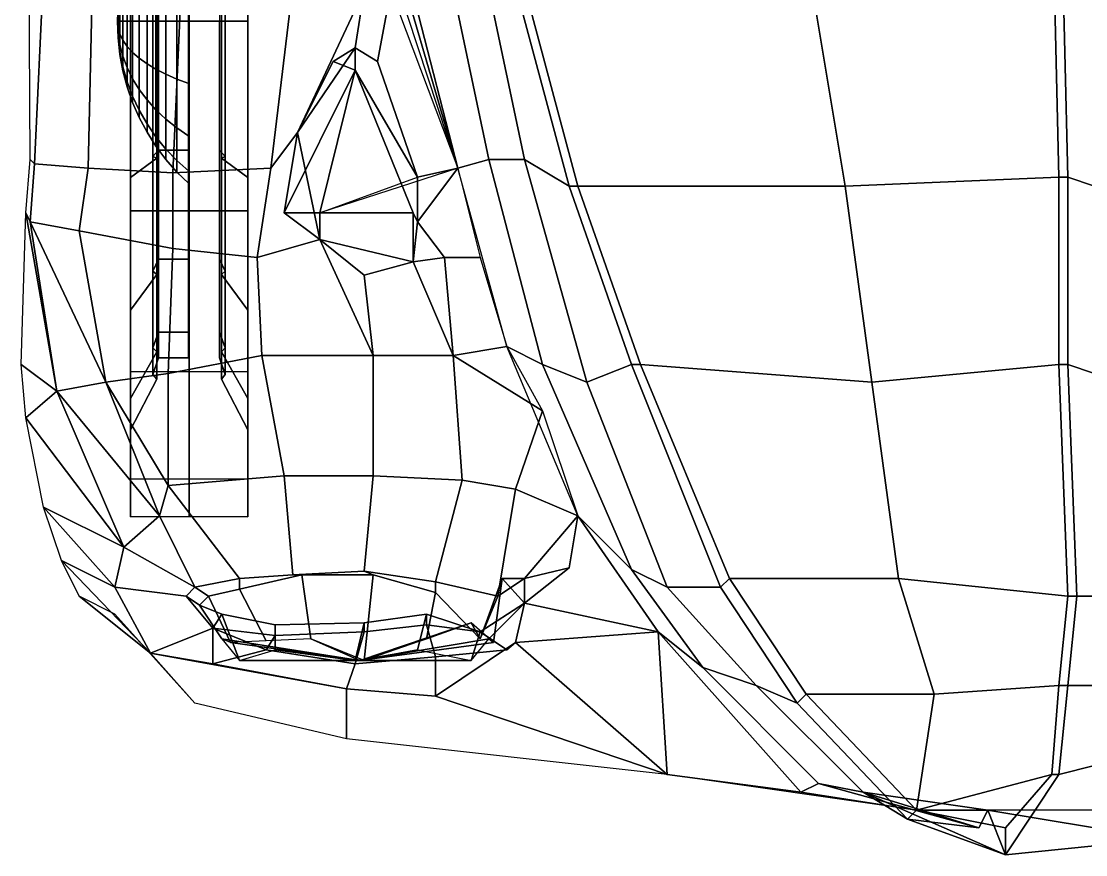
# Model space of a CAD drawing. Extents: x -29 to 31, y -38 to 119.
# Drawn here: x -29.31 to 0.57, y -37.54 to -14.17 of the extents above; entities that cross this region are included whole.
import ezdxf

# ---------------------------------------------------------------- set-up
doc = ezdxf.new("R2010")
doc.units = 0
doc.header["$MEASUREMENT"] = 0
for name, color, linetype in [('FRONTFENDER', 7, 'CONTINUOUS'), ('FRONTSIDE', 7, 'CONTINUOUS'), ('HEADLIGHT', 7, 'CONTINUOUS'), ('HOOD', 7, 'CONTINUOUS'), ('TIRES', 7, 'CONTINUOUS')]:
    doc.layers.add(name, color=color, linetype=linetype)

msp = doc.modelspace()

# ---------------------------------------------------------------- linework, layer by layer
at = {"layer": 'FRONTFENDER', "color": 1, "linetype": 'Continuous'}
for points in [[(-28.931, -18.167, -7.192), (-29.056, -18.042, -8.692), (-29.083, -12.963, -8.067), (-28.681, -12.792, -6.567)], [(-27.431, -18.292, -5.692), (-28.931, -18.167, -7.192), (-28.681, -12.792, -6.567), (-27.306, -12.917, -5.192)], [(-25.056, -18.417, -4.442), (-27.431, -18.292, -5.692), (-27.306, -12.917, -5.192), (-24.806, -13.042, -4.317)], [(-22.306, -18.292, -3.817), (-25.056, -18.417, -4.442), (-24.806, -13.042, -4.317), (-21.681, -13.167, -3.567)], [(-21.556, -17.292, -3.817), (-22.306, -18.292, -3.817), (-21.681, -13.167, -3.567), (-19.681, -13.292, -3.442)], [(-21.556, -17.292, -3.817), (-19.681, -13.292, -3.442), (-19.931, -14.917, -3.692)], [(-19.306, -15.292, -3.692), (-19.931, -14.917, -3.692), (-19.681, -13.292, -3.442), (-18.931, -13.292, -3.317)], [(-17.056, -18.292, -3.817), (-18.181, -18.542, -3.692), (-19.306, -15.292, -3.692), (-18.931, -13.292, -3.317)], [(-21.556, -17.292, -3.817), (-19.931, -14.917, -3.692), (-20.556, -15.292, -3.567)], [(-19.931, -15.542, -3.192), (-20.556, -15.292, -3.567), (-19.931, -14.917, -3.692)], [(-18.181, -18.542, -3.692), (-19.931, -15.542, -3.192), (-19.931, -14.917, -3.692), (-19.306, -15.292, -3.692)], [(-19.931, -15.542, -3.192), (-21.931, -19.542, -4.317), (-21.556, -17.292, -3.817), (-20.556, -15.292, -3.567)], [(-20.931, -19.542, -2.442), (-21.931, -19.542, -4.317), (-19.931, -15.542, -3.192)], [(-18.306, -19.542, -2.442), (-20.931, -19.542, -2.442), (-19.931, -15.542, -3.192)], [(-18.181, -19.792, -3.942), (-18.306, -19.542, -2.442), (-19.931, -15.542, -3.192), (-18.181, -18.542, -3.692)], [(-20.931, -20.292, -4.442), (-22.681, -20.792, -4.442), (-22.306, -18.292, -3.817), (-21.556, -17.292, -3.817)], [(-20.931, -20.292, -4.442), (-21.556, -17.292, -3.817), (-21.931, -19.542, -4.317)], [(-29.056, -19.792, -8.192), (-29.181, -19.542, -9.567), (-29.056, -18.042, -8.692), (-28.931, -18.167, -7.192)], [(-27.681, -20.042, -6.817), (-29.056, -19.792, -8.192), (-28.931, -18.167, -7.192), (-27.431, -18.292, -5.692)], [(-25.056, -20.542, -5.442), (-27.681, -20.042, -6.817), (-27.431, -18.292, -5.692), (-25.056, -18.417, -4.442)], [(-22.681, -20.792, -4.442), (-25.056, -20.542, -5.442), (-25.056, -18.417, -4.442), (-22.306, -18.292, -3.817)], [(-17.056, -18.292, -3.817), (-20.931, -19.542, -2.442), (-18.181, -18.542, -3.692)], [(-17.056, -18.292, -3.817), (-16.431, -20.792, -4.567), (-17.431, -20.792, -4.442), (-18.181, -19.792, -3.942)], [(-17.056, -18.292, -3.817), (-18.181, -19.792, -3.942), (-18.181, -18.542, -3.692)], [(-28.306, -24.542, -9.817), (-29.306, -23.792, -11.567), (-29.181, -19.542, -9.567)], [(-28.306, -24.542, -9.817), (-29.181, -19.542, -9.567), (-29.056, -19.792, -8.192)], [(-20.931, -20.292, -4.442), (-21.931, -19.542, -4.317), (-20.931, -19.542, -2.442)], [(-18.181, -19.792, -3.942), (-18.306, -20.917, -4.192), (-18.306, -19.542, -2.442)], [(-26.931, -24.292, -7.942), (-28.306, -24.542, -9.817), (-29.056, -19.792, -8.192)], [(-26.931, -24.292, -7.942), (-29.056, -19.792, -8.192), (-27.681, -20.042, -6.817)], [(-17.431, -20.792, -4.442), (-18.306, -20.917, -4.192), (-18.181, -19.792, -3.942)], [(-25.181, -24.042, -6.442), (-26.931, -24.292, -7.942), (-27.681, -20.042, -6.817), (-25.056, -20.542, -5.442)], [(-19.431, -23.542, -4.567), (-22.556, -23.542, -4.817), (-22.681, -20.792, -4.442), (-20.931, -20.292, -4.442)], [(-19.431, -23.542, -4.567), (-20.931, -20.292, -4.442), (-19.681, -21.292, -4.192)], [(-20.931, -20.292, -4.442), (-18.306, -20.917, -4.192), (-19.681, -21.292, -4.192)], [(-22.556, -23.542, -4.817), (-25.181, -24.042, -6.442), (-25.056, -20.542, -5.442), (-22.681, -20.792, -4.442)], [(-17.181, -23.542, -4.942), (-18.306, -20.917, -4.192), (-17.431, -20.792, -4.442)], [(-15.681, -23.292, -5.192), (-17.181, -23.542, -4.942), (-17.431, -20.792, -4.442), (-16.431, -20.792, -4.567)], [(-17.181, -23.542, -4.942), (-19.431, -23.542, -4.567), (-19.681, -21.292, -4.192), (-18.306, -20.917, -4.192)], [(-14.681, -25.092, -6.692), (-17.181, -23.542, -4.942), (-15.681, -23.292, -5.192)], [(-21.931, -26.917, -6.192), (-25.181, -27.192, -7.567), (-25.181, -24.042, -6.442), (-22.556, -23.542, -4.817)], [(-19.431, -26.917, -5.692), (-21.931, -26.917, -6.192), (-22.556, -23.542, -4.817), (-19.431, -23.542, -4.567)], [(-16.931, -27.042, -6.192), (-19.431, -26.917, -5.692), (-19.431, -23.542, -4.567), (-17.181, -23.542, -4.942)], [(-14.681, -25.092, -6.692), (-15.431, -27.292, -7.692), (-16.931, -27.042, -6.192), (-17.181, -23.542, -4.942)], [(-29.181, -25.292, -13.692), (-29.306, -23.792, -11.567), (-28.306, -24.542, -9.817)], [(-25.181, -27.192, -7.567), (-26.931, -24.292, -7.942), (-25.181, -24.042, -6.442)], [(-25.431, -28.042, -9.442), (-28.306, -24.542, -9.817), (-26.931, -24.292, -7.942)], [(-25.181, -27.192, -7.567), (-25.431, -28.042, -9.442), (-26.931, -24.292, -7.942)], [(-26.431, -28.917, -12.192), (-29.181, -25.292, -13.692), (-28.306, -24.542, -9.817)], [(-25.431, -28.042, -9.442), (-26.431, -28.917, -12.192), (-28.306, -24.542, -9.817)], [(-13.681, -28.042, -9.442), (-15.431, -27.292, -7.692), (-14.681, -25.092, -6.692)], [(-26.431, -28.917, -12.192), (-28.681, -27.792, -16.942), (-29.181, -25.292, -13.692)], [(-21.681, -29.692, -7.067), (-23.181, -29.792, -8.442), (-25.181, -27.192, -7.567), (-21.931, -26.917, -6.192)], [(-19.681, -29.592, -6.817), (-21.681, -29.692, -7.067), (-21.931, -26.917, -6.192), (-19.431, -26.917, -5.692)], [(-17.681, -29.892, -7.192), (-19.681, -29.592, -6.817), (-19.431, -26.917, -5.692), (-16.931, -27.042, -6.192)], [(-17.681, -29.892, -7.192), (-16.931, -27.042, -6.192), (-15.431, -27.292, -7.692), (-15.931, -30.292, -8.317)], [(-23.181, -29.792, -8.442), (-24.431, -30.042, -10.317), (-25.431, -28.042, -9.442), (-25.181, -27.192, -7.567)], [(-15.931, -30.292, -8.317), (-15.431, -27.292, -7.692), (-13.681, -28.042, -9.442), (-15.181, -29.792, -10.192)], [(-26.681, -30.042, -15.067), (-28.181, -29.292, -18.692), (-28.681, -27.792, -16.942)], [(-26.681, -30.042, -15.067), (-28.681, -27.792, -16.942), (-26.431, -28.917, -12.192)], [(-24.431, -30.042, -10.317), (-26.431, -28.917, -12.192), (-25.431, -28.042, -9.442)], [(-13.931, -29.492, -10.817), (-15.181, -29.792, -10.192), (-13.681, -28.042, -9.442)], [(-11.431, -31.292, -13.942), (-15.181, -30.492, -12.317), (-13.931, -29.492, -10.817), (-13.681, -28.042, -9.442)], [(-24.431, -30.042, -10.317), (-24.681, -30.292, -12.442), (-26.681, -30.042, -15.067), (-26.431, -28.917, -12.192)], [(-25.681, -31.892, -16.692), (-27.681, -30.292, -19.442), (-28.181, -29.292, -18.692)], [(-25.681, -31.892, -16.692), (-28.181, -29.292, -18.692), (-26.681, -30.042, -15.067)], [(-13.931, -29.492, -10.817), (-15.181, -30.492, -12.317), (-15.181, -29.792, -10.192)], [(-24.056, -30.292, -10.192), (-24.431, -30.042, -10.317), (-23.181, -29.792, -8.442), (-23.181, -30.092, -8.442)], [(-23.181, -30.092, -8.442), (-23.181, -29.792, -8.442), (-21.681, -29.692, -7.067), (-21.431, -29.692, -7.442)], [(-21.431, -29.692, -7.442), (-21.181, -31.492, -7.942), (-22.431, -31.542, -8.692), (-23.181, -30.092, -8.442)], [(-19.431, -29.692, -6.942), (-21.431, -29.692, -7.442), (-21.681, -29.692, -7.067), (-19.681, -29.592, -6.817)], [(-19.431, -29.692, -6.942), (-19.681, -32.092, -7.442), (-21.181, -31.492, -7.942), (-21.431, -29.692, -7.442)], [(-17.681, -30.192, -7.442), (-19.431, -29.692, -6.942), (-19.681, -29.592, -6.817), (-17.681, -29.892, -7.192)], [(-17.681, -30.192, -7.442), (-17.931, -31.492, -7.692), (-19.681, -32.092, -7.442), (-19.431, -29.692, -6.942)], [(-15.806, -29.792, -10.192), (-16.056, -31.592, -10.192), (-16.681, -31.042, -8.692), (-16.431, -31.492, -8.692)], [(-15.806, -29.792, -10.192), (-16.431, -31.492, -8.692), (-15.931, -30.292, -8.317), (-15.181, -29.792, -10.192)], [(-15.181, -30.492, -12.192), (-16.181, -31.492, -11.817), (-16.056, -31.592, -10.192), (-15.806, -29.792, -10.192)], [(-15.181, -29.792, -10.192), (-15.181, -30.492, -12.317), (-15.181, -30.492, -12.192), (-15.806, -29.792, -10.192)], [(-25.681, -31.892, -16.692), (-26.681, -30.042, -15.067), (-24.681, -30.292, -12.442), (-23.931, -31.192, -14.317)], [(-24.056, -30.292, -10.192), (-24.306, -30.542, -12.192), (-24.681, -30.292, -12.442), (-24.431, -30.042, -10.317)], [(-23.181, -30.092, -8.442), (-22.431, -31.542, -8.692), (-23.431, -31.592, -10.317), (-24.056, -30.292, -10.192)], [(-16.431, -31.492, -8.692), (-17.681, -30.192, -7.442), (-17.681, -29.892, -7.192), (-15.931, -30.292, -8.317)], [(-24.431, -33.292, -21.692), (-26.681, -30.792, -20.692), (-27.681, -30.292, -19.442), (-25.681, -31.892, -16.692)], [(-23.931, -31.192, -14.317), (-24.681, -30.292, -12.442), (-24.306, -30.542, -12.192), (-23.681, -30.792, -13.817)], [(-24.056, -30.292, -10.192), (-23.431, -31.592, -10.317), (-23.681, -31.492, -12.317), (-24.306, -30.542, -12.192)], [(-16.431, -31.492, -8.692), (-16.681, -31.042, -8.692), (-17.931, -31.492, -7.692), (-17.681, -30.192, -7.442)], [(-24.306, -30.542, -12.192), (-23.681, -31.492, -12.317), (-23.181, -32.092, -13.942), (-23.681, -30.792, -13.817)], [(-16.431, -31.292, -14.317), (-16.681, -32.092, -13.817), (-16.181, -31.492, -11.817), (-15.181, -30.492, -12.192)], [(-15.181, -30.492, -12.317), (-15.431, -31.592, -14.192), (-15.681, -31.792, -14.192), (-16.431, -31.292, -14.192)], [(-16.431, -31.292, -14.192), (-16.431, -31.292, -14.317), (-15.181, -30.492, -12.192), (-15.181, -30.492, -12.317)], [(-11.431, -31.292, -13.942), (-15.431, -31.592, -14.192), (-15.181, -30.492, -12.317)], [(-22.181, -31.392, -15.567), (-23.931, -31.192, -14.317), (-23.681, -30.792, -13.817), (-22.181, -31.092, -15.317)], [(-23.681, -30.792, -13.817), (-23.181, -32.092, -13.942), (-22.181, -31.792, -15.192), (-22.181, -31.092, -15.317)], [(-19.681, -31.292, -16.192), (-22.181, -31.392, -15.567), (-22.181, -31.092, -15.317), (-19.681, -31.042, -16.067)], [(-22.181, -31.092, -15.317), (-22.181, -31.792, -15.192), (-19.931, -32.092, -16.192), (-19.681, -31.042, -16.067)], [(-19.681, -31.042, -16.067), (-19.931, -32.092, -16.192), (-18.181, -31.792, -15.192), (-17.931, -30.792, -15.442)], [(-19.681, -31.292, -16.192), (-19.681, -31.042, -16.067), (-17.931, -30.792, -15.442), (-17.931, -31.092, -15.692)], [(-17.931, -30.792, -15.442), (-18.181, -31.792, -15.192), (-16.681, -32.092, -13.817), (-16.431, -31.292, -14.317)], [(-16.431, -31.292, -14.192), (-17.931, -31.092, -15.692), (-17.931, -30.792, -15.442), (-16.431, -31.292, -14.317)], [(-23.931, -32.192, -15.817), (-25.681, -31.892, -16.692), (-23.931, -31.192, -14.317)], [(-23.931, -32.192, -15.817), (-23.931, -31.192, -14.317), (-22.431, -31.792, -15.692)], [(-22.431, -31.792, -15.692), (-23.931, -31.192, -14.317), (-22.181, -31.392, -15.567)], [(-19.931, -32.192, -16.192), (-22.431, -31.792, -15.692), (-22.181, -31.392, -15.567), (-19.681, -31.292, -16.192)], [(-19.931, -32.192, -16.192), (-19.681, -31.292, -16.192), (-17.931, -31.092, -15.692), (-17.681, -31.992, -15.692)], [(-15.681, -31.792, -14.192), (-17.681, -31.992, -15.692), (-17.931, -31.092, -15.692), (-16.431, -31.292, -14.192)], [(-11.181, -35.292, -23.192), (-15.431, -31.592, -14.192), (-11.431, -31.292, -13.942)], [(-11.181, -35.292, -23.192), (-11.431, -31.292, -13.942), (-7.431, -35.792, -19.442)], [(-11.181, -35.292, -23.192), (-17.681, -33.092, -16.442), (-15.431, -31.592, -14.192)], [(-15.431, -31.592, -14.192), (-17.681, -33.092, -16.442), (-17.681, -31.992, -15.692), (-15.681, -31.792, -14.192)], [(-20.181, -34.292, -22.817), (-24.431, -33.292, -21.692), (-25.681, -31.892, -16.692), (-20.181, -32.892, -16.442)], [(-20.181, -32.892, -16.442), (-25.681, -31.892, -16.692), (-23.931, -32.192, -15.817)], [(-20.181, -32.892, -16.442), (-23.931, -32.192, -15.817), (-22.431, -31.792, -15.692), (-19.931, -32.192, -16.192)], [(-17.681, -33.092, -16.442), (-20.181, -32.892, -16.442), (-19.931, -32.192, -16.192), (-17.681, -31.992, -15.692)], [(-11.181, -35.292, -23.192), (-20.181, -34.292, -22.817), (-20.181, -32.892, -16.442), (-17.681, -33.092, -16.442)], [(-11.181, -35.292, -23.192), (-7.431, -35.792, -19.442), (-4.181, -36.292, -22.692)]]:
    msp.add_3dface(points, dxfattribs=at)
at = {"layer": 'FRONTFENDER', "color": 2, "linetype": 'Continuous'}
msp.add_3dface([(-20.931, -20.292, -4.442), (-20.931, -19.542, -2.442), (-18.306, -19.542, -2.442), (-18.306, -20.917, -4.192)], dxfattribs=at)
at = {"layer": 'FRONTSIDE', "color": 1, "linetype": 'Continuous'}
for points in [[(-19.681, -9.292, -2.692), (-17.056, -18.292, -3.817), (-20.431, -8.042, -3.817)], [(-19.431, -9.042, -1.692), (-17.056, -18.292, -3.817), (-19.681, -9.292, -2.692)]]:
    msp.add_3dface(points, dxfattribs=at)
at = {"layer": 'HEADLIGHT', "color": 245, "linetype": 'Continuous'}
for points in [[(-16.681, -31.042, -8.692), (-19.806, -32.092, -11.817), (-17.931, -31.492, -7.692)], [(-19.806, -32.092, -11.817), (-19.681, -32.092, -7.442), (-21.181, -31.492, -7.942)], [(-19.806, -32.092, -11.817), (-17.931, -31.492, -7.692), (-19.681, -32.092, -7.442)]]:
    msp.add_3dface(points, dxfattribs=at)
at = {"layer": 'HEADLIGHT', "color": 53, "linetype": 'Continuous'}
for points in [[(-19.806, -32.092, -11.817), (-16.056, -31.592, -10.192), (-16.681, -31.042, -8.692)], [(-19.806, -32.092, -11.817), (-16.681, -31.042, -8.692), (-17.931, -31.492, -7.692)], [(-19.806, -32.092, -11.817), (-23.431, -31.592, -10.317), (-23.681, -31.492, -12.317)], [(-19.806, -32.092, -11.817), (-23.681, -31.492, -12.317), (-23.181, -32.092, -13.942)], [(-19.806, -32.092, -11.817), (-21.181, -31.492, -7.942), (-22.431, -31.542, -8.692), (-23.431, -31.592, -10.317)], [(-19.806, -32.092, -11.817), (-16.681, -32.092, -13.817), (-16.181, -31.492, -11.817)], [(-19.806, -32.092, -11.817), (-16.181, -31.492, -11.817), (-16.056, -31.592, -10.192)], [(-19.806, -32.092, -11.817), (-23.181, -32.092, -13.942), (-22.181, -31.792, -15.192)], [(-19.806, -32.092, -11.817), (-22.181, -31.792, -15.192), (-19.931, -32.092, -16.192)], [(-19.806, -32.092, -11.817), (-19.931, -32.092, -16.192), (-18.181, -31.792, -15.192)], [(-19.806, -32.092, -11.817), (-18.181, -31.792, -15.192), (-16.681, -32.092, -13.817)]]:
    msp.add_3dface(points, dxfattribs=at)
at = {"layer": 'HOOD', "color": 1, "linetype": 'Continuous'}
for points in [[(-7.931, -8.292, 3.558), (-0.431, -8.042, 3.808), (-0.181, -18.542, 0.558), (-6.181, -18.792, 0.808)], [(-0.431, -8.042, 3.808), (-0.181, -8.042, 4.308), (0.069, -18.542, 1.058), (-0.181, -18.542, 0.558)], [(-0.181, -8.042, 4.308), (0.819, -8.042, 4.058), (0.819, -18.792, 1.558), (0.069, -18.542, 1.058)], [(-13.681, -18.792, -0.692), (-16.431, -8.542, 1.558), (-7.931, -8.292, 3.558), (-6.181, -18.792, 0.808)], [(-16.181, -18.042, -1.442), (-17.056, -18.292, -3.817), (-19.431, -9.042, -1.692), (-18.181, -8.542, 0.558)], [(-15.181, -18.042, -0.692), (-16.181, -18.042, -1.442), (-18.181, -8.542, 0.558), (-17.181, -8.542, 1.558)], [(-15.181, -18.042, -0.692), (-17.181, -8.542, 1.558), (-16.681, -8.542, 2.058), (-13.931, -18.792, -0.192)], [(-13.681, -18.792, -0.692), (-13.931, -18.792, -0.192), (-16.681, -8.542, 2.058), (-16.431, -8.542, 1.558)], [(-14.681, -23.792, -4.192), (-15.681, -23.292, -5.192), (-17.056, -18.292, -3.817), (-16.181, -18.042, -1.442)], [(-13.431, -24.292, -3.192), (-14.681, -23.792, -4.192), (-16.181, -18.042, -1.442), (-15.181, -18.042, -0.692)], [(-13.431, -24.292, -3.192), (-15.181, -18.042, -0.692), (-13.931, -18.792, -0.192), (-12.181, -23.792, -2.942)], [(-11.931, -23.792, -3.442), (-12.181, -23.792, -2.942), (-13.931, -18.792, -0.192), (-13.681, -18.792, -0.692)], [(-11.931, -23.792, -3.442), (-13.681, -18.792, -0.692), (-6.181, -18.792, 0.808), (-5.431, -24.292, -1.692)], [(-6.181, -18.792, 0.808), (-0.181, -18.542, 0.558), (-0.181, -23.792, -1.692), (-5.431, -24.292, -1.692)], [(-0.181, -18.542, 0.558), (0.069, -18.542, 1.058), (0.069, -23.792, -1.192), (-0.181, -23.792, -1.692)], [(0.069, -18.542, 1.058), (0.819, -18.792, 1.558), (0.819, -24.042, -0.942), (0.069, -23.792, -1.192)], [(-12.181, -29.542, -8.692), (-13.681, -28.042, -9.442), (-15.681, -23.292, -5.192), (-14.681, -23.792, -4.192)], [(-11.181, -30.042, -7.692), (-12.181, -29.542, -8.692), (-14.681, -23.792, -4.192), (-13.431, -24.292, -3.192)], [(-11.181, -30.042, -7.692), (-13.431, -24.292, -3.192), (-12.181, -23.792, -2.942), (-9.681, -30.042, -6.692)], [(-9.431, -29.792, -7.192), (-9.681, -30.042, -6.692), (-12.181, -23.792, -2.942), (-11.931, -23.792, -3.442)], [(-9.431, -29.792, -7.192), (-11.931, -23.792, -3.442), (-5.431, -24.292, -1.692), (-4.681, -29.792, -5.942)], [(-5.431, -24.292, -1.692), (-0.181, -23.792, -1.692), (0.069, -30.292, -6.442), (-4.681, -29.792, -5.942)], [(-0.181, -23.792, -1.692), (0.069, -23.792, -1.192), (0.319, -30.292, -5.942), (0.069, -30.292, -6.442)], [(0.069, -23.792, -1.192), (0.819, -24.042, -0.942), (0.819, -30.292, -5.942), (0.319, -30.292, -5.942)], [(-10.181, -32.292, -11.692), (-11.431, -31.292, -13.942), (-13.681, -28.042, -9.442), (-12.181, -29.542, -8.692)], [(-8.681, -32.792, -11.192), (-10.181, -32.292, -11.692), (-12.181, -29.542, -8.692), (-11.181, -30.042, -7.692)], [(-7.281, -33.042, -11.192), (-7.531, -33.292, -10.692), (-9.681, -30.042, -6.692), (-9.431, -29.792, -7.192)], [(-7.281, -33.042, -11.192), (-9.431, -29.792, -7.192), (-4.681, -29.792, -5.942), (-3.681, -33.042, -9.692)], [(-4.681, -29.792, -5.942), (0.069, -30.292, -6.442), (-0.181, -32.792, -9.192), (-3.681, -33.042, -9.692)], [(-8.681, -32.792, -11.192), (-11.181, -30.042, -7.692), (-9.681, -30.042, -6.692), (-7.531, -33.292, -10.692)], [(0.069, -30.292, -6.442), (0.319, -30.292, -5.942), (0.069, -32.792, -8.692), (-0.181, -32.792, -9.192)], [(0.319, -30.292, -5.942), (0.819, -30.292, -5.942), (0.819, -32.792, -8.942), (0.069, -32.792, -8.692)], [(-6.931, -35.542, -18.192), (-7.431, -35.792, -19.442), (-11.431, -31.292, -13.942), (-10.181, -32.292, -11.692)], [(-5.681, -35.792, -16.942), (-6.931, -35.542, -18.192), (-10.181, -32.292, -11.692), (-8.681, -32.792, -11.192)], [(-5.681, -35.792, -16.942), (-8.681, -32.792, -11.192), (-7.531, -33.292, -10.692), (-4.431, -36.542, -15.442)], [(-3.681, -33.042, -9.692), (-0.181, -32.792, -9.192), (-0.381, -35.292, -13.442), (-4.181, -36.292, -15.942)], [(-0.181, -32.792, -9.192), (0.069, -32.792, -8.692), (-0.181, -35.292, -12.942), (-0.381, -35.292, -13.442)], [(0.069, -32.792, -8.692), (0.819, -32.792, -8.942), (0.819, -35.042, -13.192), (-0.181, -35.292, -12.942)], [(-4.181, -36.292, -15.942), (-4.431, -36.542, -15.442), (-7.531, -33.292, -10.692), (-7.281, -33.042, -11.192)], [(-3.681, -33.042, -9.692), (-4.181, -36.292, -15.942), (-7.281, -33.042, -11.192)], [(-0.181, -35.292, -12.942), (0.819, -35.042, -13.192), (0.819, -37.292, -19.442), (-1.681, -37.542, -16.692)], [(-6.931, -35.542, -18.192), (-2.431, -36.792, -21.442), (-4.181, -36.292, -22.692), (-7.431, -35.792, -19.442)], [(-6.931, -35.542, -18.192), (-5.681, -35.792, -16.942), (-2.431, -36.792, -21.442)], [(-0.381, -35.292, -13.442), (-1.681, -36.792, -17.192), (-4.181, -36.292, -15.942)], [(-0.381, -35.292, -13.442), (-0.181, -35.292, -12.942), (-1.681, -37.542, -16.692), (-1.681, -36.792, -17.192)], [(-5.681, -35.792, -16.942), (-4.431, -36.542, -15.442), (-2.431, -36.792, -21.442)], [(-1.681, -37.542, -16.692), (-2.181, -36.292, -18.692), (-5.681, -35.792, -16.942)], [(-1.681, -37.542, -16.692), (-5.681, -35.792, -16.942), (-4.431, -36.542, -15.442)], [(-5.681, -35.792, -16.942), (-2.181, -36.292, -18.692), (-2.431, -36.792, -21.442)], [(-4.431, -36.542, -15.442), (-1.681, -37.542, -16.692), (-2.181, -36.292, -18.692), (-2.431, -36.792, -21.442)], [(-1.681, -36.792, -17.192), (-1.681, -37.542, -16.692), (-4.431, -36.542, -15.442), (-4.181, -36.292, -15.942)], [(-2.181, -36.292, -18.692), (0.819, -36.792, -21.942), (0.819, -36.292, -23.192), (-4.181, -36.292, -22.692)], [(-2.181, -36.292, -18.692), (-4.181, -36.292, -22.692), (-2.431, -36.792, -21.442)], [(-1.681, -37.542, -16.692), (0.819, -37.292, -19.442), (0.819, -36.792, -21.942), (-2.181, -36.292, -18.692)]]:
    msp.add_3dface(points, dxfattribs=at)
at = {"layer": 'TIRES', "color": 245, "linetype": 'Continuous'}
for points in [[(-26.241, -9.786, -12.111), (-26.241, -8.85, -9.852), (-26.241, -14.169, -8.794), (-26.241, -14.169, -11.239)], [(-26.241, -8.85, -9.852), (-24.597, -8.854, -9.862), (-24.597, -14.169, -8.805), (-26.241, -14.169, -8.794)], [(-24.597, -8.854, -9.862), (-22.952, -8.85, -9.852), (-22.952, -14.169, -8.794), (-24.597, -14.169, -8.805)], [(-22.952, -8.85, -9.852), (-22.952, -9.786, -12.111), (-22.952, -14.169, -11.239), (-22.952, -14.169, -8.794)], [(-25.504, -10.328, -13.42), (-26.241, -9.786, -12.111), (-26.241, -14.169, -11.239), (-25.504, -14.169, -12.656)], [(-22.952, -9.786, -12.111), (-23.689, -10.328, -13.42), (-23.689, -14.169, -12.656), (-22.952, -14.169, -11.239)], [(-25.504, -14.169, -12.656), (-26.241, -14.169, -11.239), (-26.241, -18.552, -12.111), (-25.504, -18.01, -13.42)], [(-26.241, -14.169, -11.239), (-26.241, -14.169, -8.794), (-26.241, -19.487, -9.852), (-26.241, -18.552, -12.111)], [(-26.241, -14.169, -8.794), (-24.597, -14.169, -8.805), (-24.597, -19.483, -9.862), (-26.241, -19.487, -9.852)], [(-25.504, -18.01, -31.965), (-26.241, -18.552, -33.274), (-26.241, -14.169, -34.146), (-25.504, -14.169, -32.729)], [(-26.241, -18.552, -33.274), (-26.241, -19.487, -35.533), (-26.241, -14.169, -36.591), (-26.241, -14.169, -34.146)], [(-26.241, -19.487, -35.533), (-24.597, -19.483, -35.523), (-24.597, -14.169, -36.58), (-26.241, -14.169, -36.591)], [(-24.597, -14.169, -8.805), (-22.952, -14.169, -8.794), (-22.952, -19.487, -9.852), (-24.597, -19.483, -9.862)], [(-24.597, -19.483, -35.523), (-22.952, -19.487, -35.533), (-22.952, -14.169, -36.591), (-24.597, -14.169, -36.58)], [(-22.952, -14.169, -11.239), (-23.689, -14.169, -12.656), (-23.689, -18.01, -13.42), (-22.952, -18.552, -12.111)], [(-22.952, -18.552, -33.274), (-23.689, -18.01, -31.965), (-23.689, -14.169, -32.729), (-22.952, -14.169, -34.146)], [(-22.952, -14.169, -8.794), (-22.952, -14.169, -11.239), (-22.952, -18.552, -12.111), (-22.952, -19.487, -9.852)], [(-22.952, -19.487, -35.533), (-22.952, -18.552, -33.274), (-22.952, -14.169, -34.146), (-22.952, -14.169, -36.591)], [(-25.504, -18.01, -13.42), (-26.241, -18.552, -12.111), (-26.241, -22.267, -14.594), (-25.504, -21.266, -15.596)], [(-25.504, -21.266, -29.789), (-26.241, -22.267, -30.791), (-26.241, -18.552, -33.274), (-25.504, -18.01, -31.965)], [(-22.952, -18.552, -12.111), (-23.689, -18.01, -13.42), (-23.689, -21.266, -15.596), (-22.952, -22.267, -14.594)], [(-22.952, -22.267, -30.791), (-23.689, -21.266, -29.789), (-23.689, -18.01, -31.965), (-22.952, -18.552, -33.274)], [(-26.241, -18.552, -12.111), (-26.241, -19.487, -9.852), (-26.241, -23.996, -12.865), (-26.241, -22.267, -14.594)], [(-26.241, -22.267, -30.791), (-26.241, -23.996, -32.52), (-26.241, -19.487, -35.533), (-26.241, -18.552, -33.274)], [(-22.952, -19.487, -9.852), (-22.952, -18.552, -12.111), (-22.952, -22.267, -14.594), (-22.952, -23.996, -12.865)], [(-22.952, -23.996, -32.52), (-22.952, -22.267, -30.791), (-22.952, -18.552, -33.274), (-22.952, -19.487, -35.533)], [(-26.241, -19.487, -9.852), (-24.597, -19.483, -9.862), (-24.597, -23.989, -12.872), (-26.241, -23.996, -12.865)], [(-26.241, -23.996, -32.52), (-24.597, -23.989, -32.513), (-24.597, -19.483, -35.523), (-26.241, -19.487, -35.533)], [(-24.597, -19.483, -9.862), (-22.952, -19.487, -9.852), (-22.952, -23.996, -12.865), (-24.597, -23.989, -12.872)], [(-24.597, -23.989, -32.513), (-22.952, -23.996, -32.52), (-22.952, -19.487, -35.533), (-24.597, -19.483, -35.523)], [(-25.504, -21.266, -15.596), (-26.241, -22.267, -14.594), (-26.241, -24.75, -18.31), (-25.504, -23.441, -18.852)], [(-25.504, -23.441, -26.533), (-26.241, -24.75, -27.075), (-26.241, -22.267, -30.791), (-25.504, -21.266, -29.789)], [(-22.952, -22.267, -14.594), (-23.689, -21.266, -15.596), (-23.689, -23.441, -18.852), (-22.952, -24.75, -18.31)], [(-22.952, -24.75, -27.075), (-23.689, -23.441, -26.533), (-23.689, -21.266, -29.789), (-22.952, -22.267, -30.791)], [(-26.241, -22.267, -14.594), (-26.241, -23.996, -12.865), (-26.241, -27.009, -17.374), (-26.241, -24.75, -18.31)], [(-26.241, -24.75, -27.075), (-26.241, -27.009, -28.011), (-26.241, -23.996, -32.52), (-26.241, -22.267, -30.791)], [(-22.952, -23.996, -12.865), (-22.952, -22.267, -14.594), (-22.952, -24.75, -18.31), (-22.952, -27.009, -17.374)], [(-22.952, -27.009, -28.011), (-22.952, -24.75, -27.075), (-22.952, -22.267, -30.791), (-22.952, -23.996, -32.52)], [(-25.504, -23.441, -18.852), (-26.241, -24.75, -18.31), (-26.241, -25.622, -22.692), (-25.504, -24.205, -22.692)], [(-25.504, -24.205, -22.692), (-26.241, -25.622, -22.692), (-26.241, -24.75, -27.075), (-25.504, -23.441, -26.533)], [(-22.952, -24.75, -18.31), (-23.689, -23.441, -18.852), (-23.689, -24.205, -22.692), (-22.952, -25.622, -22.692)], [(-22.952, -25.622, -22.692), (-23.689, -24.205, -22.692), (-23.689, -23.441, -26.533), (-22.952, -24.75, -27.075)], [(-26.241, -23.996, -12.865), (-24.597, -23.989, -12.872), (-24.597, -26.999, -17.378), (-26.241, -27.009, -17.374)], [(-26.241, -27.009, -28.011), (-24.597, -26.999, -28.007), (-24.597, -23.989, -32.513), (-26.241, -23.996, -32.52)], [(-24.597, -23.989, -12.872), (-22.952, -23.996, -12.865), (-22.952, -27.009, -17.374), (-24.597, -26.999, -17.378)], [(-24.597, -26.999, -28.007), (-22.952, -27.009, -28.011), (-22.952, -23.996, -32.52), (-24.597, -23.989, -32.513)], [(-26.241, -24.75, -18.31), (-26.241, -27.009, -17.374), (-26.241, -28.067, -22.692), (-26.241, -25.622, -22.692)], [(-26.241, -25.622, -22.692), (-26.241, -28.067, -22.692), (-26.241, -27.009, -28.011), (-26.241, -24.75, -27.075)], [(-22.952, -27.009, -17.374), (-22.952, -24.75, -18.31), (-22.952, -25.622, -22.692), (-22.952, -28.067, -22.692)], [(-22.952, -28.067, -22.692), (-22.952, -25.622, -22.692), (-22.952, -24.75, -27.075), (-22.952, -27.009, -28.011)], [(-26.241, -27.009, -17.374), (-24.597, -26.999, -17.378), (-24.597, -28.057, -22.692), (-26.241, -28.067, -22.692)], [(-26.241, -28.067, -22.692), (-24.597, -28.057, -22.692), (-24.597, -26.999, -28.007), (-26.241, -27.009, -28.011)], [(-24.597, -26.999, -17.378), (-22.952, -27.009, -17.374), (-22.952, -28.067, -22.692), (-24.597, -28.057, -22.692)], [(-24.597, -28.057, -22.692), (-22.952, -28.067, -22.692), (-22.952, -27.009, -28.011), (-24.597, -26.999, -28.007)]]:
    msp.add_3dface(points, dxfattribs=at)
at = {"layer": 'TIRES', "color": 1, "linetype": 'Continuous'}
for points in [[(-25.61, -10.377, -13.538), (-25.504, -10.328, -13.42), (-25.504, -14.169, -12.656), (-25.61, -14.169, -12.784)], [(-25.454, -10.557, -13.973), (-25.61, -10.377, -13.538), (-25.61, -14.169, -12.784), (-25.454, -14.169, -13.255)], [(-23.583, -10.377, -13.538), (-23.739, -10.557, -13.973), (-23.739, -14.169, -13.255), (-23.583, -14.169, -12.784)], [(-23.689, -10.328, -13.42), (-23.583, -10.377, -13.538), (-23.583, -14.169, -12.784), (-23.689, -14.169, -12.656)], [(-24.617, -10.557, -13.973), (-25.454, -10.557, -13.973), (-25.454, -14.169, -13.255), (-24.617, -14.169, -13.255)], [(-24.606, -12.427, -18.487), (-24.617, -10.557, -13.973), (-24.617, -14.169, -13.255), (-24.606, -14.169, -18.14)], [(-25.454, -14.169, -13.255), (-25.61, -14.169, -12.784), (-25.61, -17.961, -13.538), (-25.454, -17.78, -13.973)], [(-25.61, -14.169, -12.784), (-25.504, -14.169, -12.656), (-25.504, -18.01, -13.42), (-25.61, -17.961, -13.538)], [(-25.454, -17.78, -31.412), (-25.61, -17.961, -31.847), (-25.61, -14.169, -32.601), (-25.454, -14.169, -32.13)], [(-25.61, -17.961, -31.847), (-25.504, -18.01, -31.965), (-25.504, -14.169, -32.729), (-25.61, -14.169, -32.601)], [(-24.617, -14.169, -13.255), (-25.454, -14.169, -13.255), (-25.454, -17.78, -13.973), (-24.617, -17.78, -13.973)], [(-24.617, -17.78, -31.412), (-25.454, -17.78, -31.412), (-25.454, -14.169, -32.13), (-24.617, -14.169, -32.13)], [(-24.606, -14.169, -18.14), (-24.617, -14.169, -13.255), (-24.617, -17.78, -13.973), (-24.606, -15.911, -18.487)], [(-24.606, -15.911, -26.898), (-24.617, -17.78, -31.412), (-24.617, -14.169, -32.13), (-24.606, -14.169, -27.245)], [(-23.583, -14.169, -12.784), (-23.739, -14.169, -13.255), (-23.739, -17.78, -13.973), (-23.583, -17.961, -13.538)], [(-23.583, -17.961, -31.847), (-23.739, -17.78, -31.412), (-23.739, -14.169, -32.13), (-23.583, -14.169, -32.601)], [(-23.689, -14.169, -12.656), (-23.583, -14.169, -12.784), (-23.583, -17.961, -13.538), (-23.689, -18.01, -13.42)], [(-23.689, -18.01, -31.965), (-23.583, -17.961, -31.847), (-23.583, -14.169, -32.601), (-23.689, -14.169, -32.729)], [(-24.606, -15.911, -18.487), (-24.617, -17.78, -13.973), (-24.617, -20.842, -16.019), (-24.606, -17.388, -19.474)], [(-24.606, -17.388, -25.911), (-24.617, -20.842, -29.366), (-24.617, -17.78, -31.412), (-24.606, -15.911, -26.898)], [(-24.606, -17.388, -19.474), (-24.617, -20.842, -16.019), (-24.617, -22.888, -19.081), (-24.606, -18.375, -20.95)], [(-24.606, -18.375, -24.435), (-24.617, -22.888, -26.304), (-24.617, -20.842, -29.366), (-24.606, -17.388, -25.911)], [(-25.454, -17.78, -13.973), (-25.61, -17.961, -13.538), (-25.61, -21.175, -15.686), (-25.454, -20.842, -16.019)], [(-25.454, -20.842, -29.366), (-25.61, -21.175, -29.699), (-25.61, -17.961, -31.847), (-25.454, -17.78, -31.412)], [(-24.617, -17.78, -13.973), (-25.454, -17.78, -13.973), (-25.454, -20.842, -16.019), (-24.617, -20.842, -16.019)], [(-24.617, -20.842, -29.366), (-25.454, -20.842, -29.366), (-25.454, -17.78, -31.412), (-24.617, -17.78, -31.412)], [(-23.583, -17.961, -13.538), (-23.739, -17.78, -13.973), (-23.739, -20.842, -16.019), (-23.583, -21.175, -15.686)], [(-23.583, -21.175, -29.699), (-23.739, -20.842, -29.366), (-23.739, -17.78, -31.412), (-23.583, -17.961, -31.847)], [(-25.61, -17.961, -13.538), (-25.504, -18.01, -13.42), (-25.504, -21.266, -15.596), (-25.61, -21.175, -15.686)], [(-25.61, -21.175, -29.699), (-25.504, -21.266, -29.789), (-25.504, -18.01, -31.965), (-25.61, -17.961, -31.847)], [(-23.689, -18.01, -13.42), (-23.583, -17.961, -13.538), (-23.583, -21.175, -15.686), (-23.689, -21.266, -15.596)], [(-23.689, -21.266, -29.789), (-23.583, -21.175, -29.699), (-23.583, -17.961, -31.847), (-23.689, -18.01, -31.965)], [(-24.606, -18.375, -20.95), (-24.617, -22.888, -19.081), (-24.617, -23.606, -22.692), (-24.606, -18.721, -22.692)], [(-24.606, -18.721, -22.692), (-24.617, -23.606, -22.692), (-24.617, -22.888, -26.304), (-24.606, -18.375, -24.435)], [(-25.454, -20.842, -16.019), (-25.61, -21.175, -15.686), (-25.61, -23.323, -18.901), (-25.454, -22.888, -19.081)], [(-25.454, -22.888, -26.304), (-25.61, -23.323, -26.484), (-25.61, -21.175, -29.699), (-25.454, -20.842, -29.366)], [(-24.617, -20.842, -16.019), (-25.454, -20.842, -16.019), (-25.454, -22.888, -19.081), (-24.617, -22.888, -19.081)], [(-24.617, -22.888, -26.304), (-25.454, -22.888, -26.304), (-25.454, -20.842, -29.366), (-24.617, -20.842, -29.366)], [(-23.583, -21.175, -15.686), (-23.739, -20.842, -16.019), (-23.739, -22.888, -19.081), (-23.583, -23.323, -18.901)], [(-23.583, -23.323, -26.484), (-23.739, -22.888, -26.304), (-23.739, -20.842, -29.366), (-23.583, -21.175, -29.699)], [(-25.61, -21.175, -15.686), (-25.504, -21.266, -15.596), (-25.504, -23.441, -18.852), (-25.61, -23.323, -18.901)], [(-25.61, -23.323, -26.484), (-25.504, -23.441, -26.533), (-25.504, -21.266, -29.789), (-25.61, -21.175, -29.699)], [(-23.689, -21.266, -15.596), (-23.583, -21.175, -15.686), (-23.583, -23.323, -18.901), (-23.689, -23.441, -18.852)], [(-23.689, -23.441, -26.533), (-23.583, -23.323, -26.484), (-23.583, -21.175, -29.699), (-23.689, -21.266, -29.789)], [(-25.454, -22.888, -19.081), (-25.61, -23.323, -18.901), (-25.61, -24.077, -22.692), (-25.454, -23.606, -22.692)], [(-25.454, -23.606, -22.692), (-25.61, -24.077, -22.692), (-25.61, -23.323, -26.484), (-25.454, -22.888, -26.304)], [(-24.617, -22.888, -19.081), (-25.454, -22.888, -19.081), (-25.454, -23.606, -22.692), (-24.617, -23.606, -22.692)], [(-24.617, -23.606, -22.692), (-25.454, -23.606, -22.692), (-25.454, -22.888, -26.304), (-24.617, -22.888, -26.304)], [(-23.583, -23.323, -18.901), (-23.739, -22.888, -19.081), (-23.739, -23.606, -22.692), (-23.583, -24.077, -22.692)], [(-23.583, -24.077, -22.692), (-23.739, -23.606, -22.692), (-23.739, -22.888, -26.304), (-23.583, -23.323, -26.484)], [(-25.61, -23.323, -18.901), (-25.504, -23.441, -18.852), (-25.504, -24.205, -22.692), (-25.61, -24.077, -22.692)], [(-25.61, -24.077, -22.692), (-25.504, -24.205, -22.692), (-25.504, -23.441, -26.533), (-25.61, -23.323, -26.484)], [(-23.689, -23.441, -18.852), (-23.583, -23.323, -18.901), (-23.583, -24.077, -22.692), (-23.689, -24.205, -22.692)], [(-23.689, -24.205, -22.692), (-23.583, -24.077, -22.692), (-23.583, -23.323, -26.484), (-23.689, -23.441, -26.533)]]:
    msp.add_3dface(points, dxfattribs=at)
at = {"layer": 'TIRES', "color": 255, "linetype": 'Continuous'}
for points in [[(-24.94, -12.551, -18.787), (-24.606, -12.427, -18.487), (-24.606, -14.169, -18.14), (-24.94, -14.169, -18.465)], [(-25.777, -12.978, -19.817), (-25.527, -12.827, -19.454), (-25.527, -14.169, -19.187), (-25.777, -14.169, -19.58)], [(-25.527, -12.827, -19.454), (-25.247, -12.685, -19.11), (-25.247, -14.169, -18.815), (-25.527, -14.169, -19.187)], [(-25.247, -12.685, -19.11), (-24.94, -12.551, -18.787), (-24.94, -14.169, -18.465), (-25.247, -14.169, -18.815)], [(-26.184, -13.298, -20.59), (-25.996, -13.135, -20.196), (-25.996, -14.169, -19.99), (-26.184, -14.169, -20.417)], [(-25.996, -13.135, -20.196), (-25.777, -12.978, -19.817), (-25.777, -14.169, -19.58), (-25.996, -14.169, -19.99)], [(-26.337, -13.466, -20.996), (-26.184, -13.298, -20.59), (-26.184, -14.169, -20.417), (-26.337, -14.169, -20.856)], [(-26.604, -14.169, -22.692), (-26.59, -13.703, -22.692), (-26.59, -13.739, -22.514), (-26.604, -14.169, -22.692)], [(-26.604, -14.169, -22.692), (-26.59, -13.739, -22.871), (-26.59, -13.703, -22.692), (-26.604, -14.169, -22.692)], [(-26.604, -14.169, -22.692), (-26.59, -13.739, -22.514), (-26.59, -13.84, -22.363), (-26.604, -14.169, -22.692)], [(-26.604, -14.169, -22.692), (-26.59, -13.84, -23.022), (-26.59, -13.739, -22.871), (-26.604, -14.169, -22.692)], [(-26.541, -13.814, -21.835), (-26.457, -13.638, -21.412), (-26.457, -14.169, -21.306), (-26.541, -14.169, -21.764)], [(-26.457, -13.638, -21.412), (-26.337, -13.466, -20.996), (-26.337, -14.169, -20.856), (-26.457, -14.169, -21.306)], [(-26.604, -14.169, -22.692), (-26.59, -13.84, -22.363), (-26.59, -13.991, -22.263), (-26.604, -14.169, -22.692)], [(-26.604, -14.169, -22.692), (-26.59, -13.991, -23.122), (-26.59, -13.84, -23.022), (-26.604, -14.169, -22.692)], [(-26.604, -14.169, -22.692), (-26.59, -13.991, -22.263), (-26.59, -14.169, -22.227), (-26.604, -14.169, -22.692)], [(-26.59, -13.991, -22.263), (-26.541, -13.814, -21.835), (-26.541, -14.169, -21.764), (-26.59, -14.169, -22.227)], [(-26.604, -14.169, -22.692), (-26.59, -14.599, -22.514), (-26.59, -14.634, -22.692), (-26.604, -14.169, -22.692)], [(-26.604, -14.169, -22.692), (-26.59, -14.498, -22.363), (-26.59, -14.599, -22.514), (-26.604, -14.169, -22.692)], [(-26.604, -14.169, -22.692), (-26.59, -14.347, -22.263), (-26.59, -14.498, -22.363), (-26.604, -14.169, -22.692)], [(-26.604, -14.169, -22.692), (-26.59, -14.169, -22.227), (-26.59, -14.347, -22.263), (-26.604, -14.169, -22.692)], [(-26.604, -14.169, -22.692), (-26.59, -14.347, -23.122), (-26.59, -14.169, -23.158), (-26.604, -14.169, -22.692)], [(-26.604, -14.169, -22.692), (-26.59, -14.498, -23.022), (-26.59, -14.347, -23.122), (-26.604, -14.169, -22.692)], [(-26.604, -14.169, -22.692), (-26.59, -14.599, -22.871), (-26.59, -14.498, -23.022), (-26.604, -14.169, -22.692)], [(-26.604, -14.169, -22.692), (-26.59, -14.634, -22.692), (-26.59, -14.599, -22.871), (-26.604, -14.169, -22.692)], [(-26.59, -14.169, -22.227), (-26.541, -14.169, -21.764), (-26.541, -14.524, -21.835), (-26.59, -14.347, -22.263)], [(-26.59, -14.347, -23.122), (-26.541, -14.524, -23.55), (-26.541, -14.169, -23.621), (-26.59, -14.169, -23.158)], [(-26.541, -14.169, -21.764), (-26.457, -14.169, -21.306), (-26.457, -14.699, -21.412), (-26.541, -14.524, -21.835)], [(-26.541, -14.524, -23.55), (-26.457, -14.699, -23.973), (-26.457, -14.169, -24.079), (-26.541, -14.169, -23.621)], [(-26.457, -14.169, -21.306), (-26.337, -14.169, -20.856), (-26.337, -14.872, -20.996), (-26.457, -14.699, -21.412)], [(-26.457, -14.699, -23.973), (-26.337, -14.872, -24.389), (-26.337, -14.169, -24.529), (-26.457, -14.169, -24.079)], [(-26.337, -14.169, -20.856), (-26.184, -14.169, -20.417), (-26.184, -15.04, -20.59), (-26.337, -14.872, -20.996)], [(-26.337, -14.872, -24.389), (-26.184, -15.04, -24.795), (-26.184, -14.169, -24.968), (-26.337, -14.169, -24.529)], [(-26.184, -14.169, -20.417), (-25.996, -14.169, -19.99), (-25.996, -15.203, -20.196), (-26.184, -15.04, -20.59)], [(-26.184, -15.04, -24.795), (-25.996, -15.203, -25.189), (-25.996, -14.169, -25.395), (-26.184, -14.169, -24.968)], [(-25.996, -14.169, -19.99), (-25.777, -14.169, -19.58), (-25.777, -15.36, -19.817), (-25.996, -15.203, -20.196)], [(-25.996, -15.203, -25.189), (-25.777, -15.36, -25.568), (-25.777, -14.169, -25.805), (-25.996, -14.169, -25.395)], [(-25.777, -14.169, -19.58), (-25.527, -14.169, -19.187), (-25.527, -15.51, -19.454), (-25.777, -15.36, -19.817)], [(-25.777, -15.36, -25.568), (-25.527, -15.51, -25.931), (-25.527, -14.169, -26.198), (-25.777, -14.169, -25.805)], [(-25.527, -14.169, -19.187), (-25.247, -14.169, -18.815), (-25.247, -15.653, -19.11), (-25.527, -15.51, -19.454)], [(-25.527, -15.51, -25.931), (-25.247, -15.653, -26.275), (-25.247, -14.169, -26.57), (-25.527, -14.169, -26.198)], [(-25.247, -14.169, -18.815), (-24.94, -14.169, -18.465), (-24.94, -15.787, -18.787), (-25.247, -15.653, -19.11)], [(-25.247, -15.653, -26.275), (-24.94, -15.787, -26.598), (-24.94, -14.169, -26.92), (-25.247, -14.169, -26.57)], [(-24.94, -14.169, -18.465), (-24.606, -14.169, -18.14), (-24.606, -15.911, -18.487), (-24.94, -15.787, -18.787)], [(-24.94, -15.787, -26.598), (-24.606, -15.911, -26.898), (-24.606, -14.169, -27.245), (-24.94, -14.169, -26.92)], [(-26.59, -14.347, -22.263), (-26.541, -14.524, -21.835), (-26.541, -14.825, -22.036), (-26.59, -14.498, -22.363)], [(-26.59, -14.498, -23.022), (-26.541, -14.825, -23.349), (-26.541, -14.524, -23.55), (-26.59, -14.347, -23.122)], [(-26.59, -14.498, -22.363), (-26.541, -14.825, -22.036), (-26.541, -15.027, -22.337), (-26.59, -14.599, -22.514)], [(-26.59, -14.599, -22.871), (-26.541, -15.027, -23.048), (-26.541, -14.825, -23.349), (-26.59, -14.498, -23.022)], [(-26.59, -14.599, -22.514), (-26.541, -15.027, -22.337), (-26.541, -15.097, -22.692), (-26.59, -14.634, -22.692)], [(-26.59, -14.634, -22.692), (-26.541, -15.097, -22.692), (-26.541, -15.027, -23.048), (-26.59, -14.599, -22.871)], [(-26.541, -14.524, -21.835), (-26.457, -14.699, -21.412), (-26.457, -15.149, -21.712), (-26.541, -14.825, -22.036)], [(-26.541, -14.825, -23.349), (-26.457, -15.149, -23.673), (-26.457, -14.699, -23.973), (-26.541, -14.524, -23.55)], [(-26.541, -14.825, -22.036), (-26.457, -15.149, -21.712), (-26.457, -15.45, -22.162), (-26.541, -15.027, -22.337)], [(-26.541, -15.027, -23.048), (-26.457, -15.45, -23.223), (-26.457, -15.149, -23.673), (-26.541, -14.825, -23.349)], [(-26.457, -14.699, -21.412), (-26.337, -14.872, -20.996), (-26.337, -15.467, -21.394), (-26.457, -15.149, -21.712)], [(-26.457, -15.149, -23.673), (-26.337, -15.467, -23.991), (-26.337, -14.872, -24.389), (-26.457, -14.699, -23.973)], [(-26.337, -14.872, -20.996), (-26.184, -15.04, -20.59), (-26.184, -15.778, -21.083), (-26.337, -15.467, -21.394)], [(-26.337, -15.467, -23.991), (-26.184, -15.778, -24.302), (-26.184, -15.04, -24.795), (-26.337, -14.872, -24.389)], [(-26.541, -15.027, -22.337), (-26.457, -15.45, -22.162), (-26.457, -15.555, -22.692), (-26.541, -15.097, -22.692)], [(-26.541, -15.097, -22.692), (-26.457, -15.555, -22.692), (-26.457, -15.45, -23.223), (-26.541, -15.027, -23.048)], [(-26.457, -15.149, -21.712), (-26.337, -15.467, -21.394), (-26.337, -15.865, -21.99), (-26.457, -15.45, -22.162)], [(-26.457, -15.45, -23.223), (-26.337, -15.865, -23.395), (-26.337, -15.467, -23.991), (-26.457, -15.149, -23.673)], [(-26.184, -15.04, -20.59), (-25.996, -15.203, -20.196), (-25.996, -16.079, -20.782), (-26.184, -15.778, -21.083)], [(-26.184, -15.778, -24.302), (-25.996, -16.079, -24.603), (-25.996, -15.203, -25.189), (-26.184, -15.04, -24.795)], [(-25.996, -15.203, -20.196), (-25.777, -15.36, -19.817), (-25.777, -16.37, -20.491), (-25.996, -16.079, -20.782)], [(-25.996, -16.079, -24.603), (-25.777, -16.37, -24.894), (-25.777, -15.36, -25.568), (-25.996, -15.203, -25.189)], [(-26.457, -15.45, -22.162), (-26.337, -15.865, -21.99), (-26.337, -16.005, -22.692), (-26.457, -15.555, -22.692)], [(-26.457, -15.555, -22.692), (-26.337, -16.005, -22.692), (-26.337, -15.865, -23.395), (-26.457, -15.45, -23.223)], [(-26.337, -15.467, -21.394), (-26.184, -15.778, -21.083), (-26.184, -16.271, -21.822), (-26.337, -15.865, -21.99)], [(-26.337, -15.865, -23.395), (-26.184, -16.271, -23.563), (-26.184, -15.778, -24.302), (-26.337, -15.467, -23.991)], [(-25.777, -15.36, -19.817), (-25.527, -15.51, -19.454), (-25.527, -16.648, -20.214), (-25.777, -16.37, -20.491)], [(-25.777, -16.37, -24.894), (-25.527, -16.648, -25.171), (-25.527, -15.51, -25.931), (-25.777, -15.36, -25.568)], [(-25.527, -15.51, -19.454), (-25.247, -15.653, -19.11), (-25.247, -16.911, -19.951), (-25.527, -16.648, -20.214)], [(-25.527, -16.648, -25.171), (-25.247, -16.911, -25.434), (-25.247, -15.653, -26.275), (-25.527, -15.51, -25.931)], [(-26.184, -15.778, -21.083), (-25.996, -16.079, -20.782), (-25.996, -16.665, -21.658), (-26.184, -16.271, -21.822)], [(-26.184, -16.271, -23.563), (-25.996, -16.665, -23.727), (-25.996, -16.079, -24.603), (-26.184, -15.778, -24.302)], [(-25.247, -15.653, -19.11), (-24.94, -15.787, -18.787), (-24.94, -17.158, -19.703), (-25.247, -16.911, -19.951)], [(-25.247, -16.911, -25.434), (-24.94, -17.158, -25.682), (-24.94, -15.787, -26.598), (-25.247, -15.653, -26.275)], [(-24.94, -15.787, -18.787), (-24.606, -15.911, -18.487), (-24.606, -17.388, -19.474), (-24.94, -17.158, -19.703)], [(-24.94, -17.158, -25.682), (-24.606, -17.388, -25.911), (-24.606, -15.911, -26.898), (-24.94, -15.787, -26.598)], [(-26.337, -15.865, -21.99), (-26.184, -16.271, -21.822), (-26.184, -16.445, -22.692), (-26.337, -16.005, -22.692)], [(-26.337, -16.005, -22.692), (-26.184, -16.445, -22.692), (-26.184, -16.271, -23.563), (-26.337, -15.865, -23.395)], [(-25.996, -16.079, -20.782), (-25.777, -16.37, -20.491), (-25.777, -17.045, -21.501), (-25.996, -16.665, -21.658)], [(-25.996, -16.665, -23.727), (-25.777, -17.045, -23.884), (-25.777, -16.37, -24.894), (-25.996, -16.079, -24.603)], [(-26.184, -16.271, -21.822), (-25.996, -16.665, -21.658), (-25.996, -16.871, -22.692), (-26.184, -16.445, -22.692)], [(-26.184, -16.445, -22.692), (-25.996, -16.871, -22.692), (-25.996, -16.665, -23.727), (-26.184, -16.271, -23.563)], [(-25.777, -16.37, -20.491), (-25.527, -16.648, -20.214), (-25.527, -17.407, -21.351), (-25.777, -17.045, -21.501)], [(-25.777, -17.045, -23.884), (-25.527, -17.407, -24.034), (-25.527, -16.648, -25.171), (-25.777, -16.37, -24.894)], [(-25.996, -16.665, -21.658), (-25.777, -17.045, -21.501), (-25.777, -17.282, -22.692), (-25.996, -16.871, -22.692)], [(-25.996, -16.871, -22.692), (-25.777, -17.282, -22.692), (-25.777, -17.045, -23.884), (-25.996, -16.665, -23.727)], [(-25.527, -16.648, -20.214), (-25.247, -16.911, -19.951), (-25.247, -17.751, -21.209), (-25.527, -17.407, -21.351)], [(-25.527, -17.407, -24.034), (-25.247, -17.751, -24.176), (-25.247, -16.911, -25.434), (-25.527, -16.648, -25.171)], [(-25.247, -16.911, -19.951), (-24.94, -17.158, -19.703), (-24.94, -18.074, -21.075), (-25.247, -17.751, -21.209)], [(-25.247, -17.751, -24.176), (-24.94, -18.074, -24.31), (-24.94, -17.158, -25.682), (-25.247, -16.911, -25.434)], [(-25.777, -17.045, -21.501), (-25.527, -17.407, -21.351), (-25.527, -17.674, -22.692), (-25.777, -17.282, -22.692)], [(-25.777, -17.282, -22.692), (-25.527, -17.674, -22.692), (-25.527, -17.407, -24.034), (-25.777, -17.045, -23.884)], [(-24.94, -17.158, -19.703), (-24.606, -17.388, -19.474), (-24.606, -18.375, -20.95), (-24.94, -18.074, -21.075)], [(-24.94, -18.074, -24.31), (-24.606, -18.375, -24.435), (-24.606, -17.388, -25.911), (-24.94, -17.158, -25.682)], [(-25.527, -17.407, -21.351), (-25.247, -17.751, -21.209), (-25.247, -18.046, -22.692), (-25.527, -17.674, -22.692)], [(-25.527, -17.674, -22.692), (-25.247, -18.046, -22.692), (-25.247, -17.751, -24.176), (-25.527, -17.407, -24.034)], [(-25.247, -17.751, -21.209), (-24.94, -18.074, -21.075), (-24.94, -18.396, -22.692), (-25.247, -18.046, -22.692)], [(-25.247, -18.046, -22.692), (-24.94, -18.396, -22.692), (-24.94, -18.074, -24.31), (-25.247, -17.751, -24.176)], [(-24.94, -18.074, -21.075), (-24.606, -18.375, -20.95), (-24.606, -18.721, -22.692), (-24.94, -18.396, -22.692)], [(-24.94, -18.396, -22.692), (-24.606, -18.721, -22.692), (-24.606, -18.375, -24.435), (-24.94, -18.074, -24.31)]]:
    msp.add_3dface(points, dxfattribs=at)

doc.saveas('drawing.dxf')
